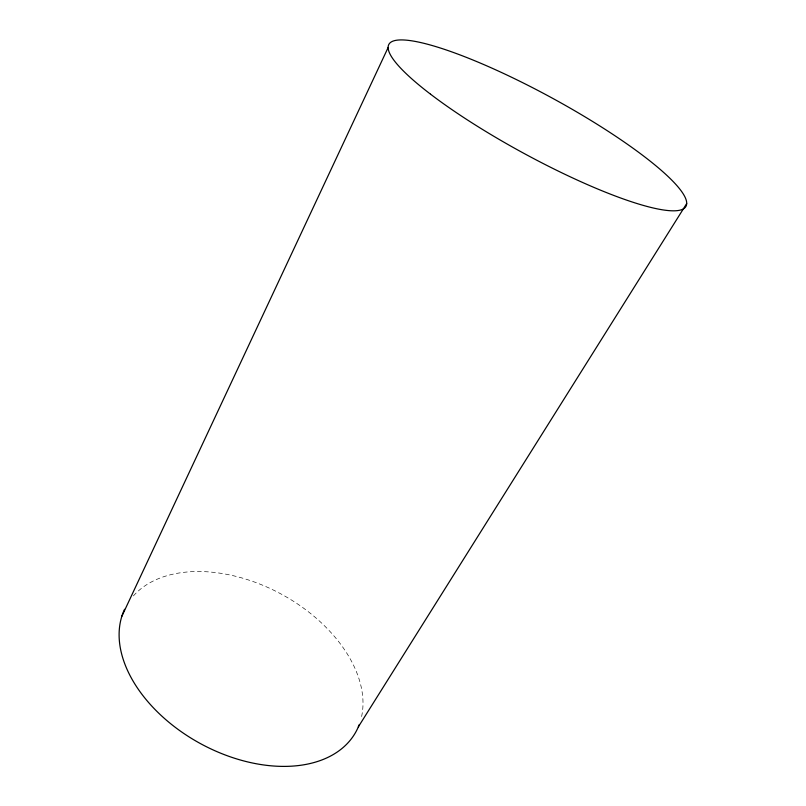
<?xml version="1.0" encoding="UTF-8"?>
<svg xmlns="http://www.w3.org/2000/svg" width="806" height="806" viewBox="0 0 806 806"><rect width="100%" height="100%" fill="white"/><g stroke="black" fill="none" stroke-linecap="round" stroke-linejoin="round"><path stroke-width="0.6" stroke-dasharray="4.03 3.02" d="M133.363 595.936A130.945 84.973 28.6 0 1 280.891 593.901A130.945 84.973 28.6 0 1 361.098 718.7"/><path stroke-width="1.21" d="M121.837 616.318L388.149 47.504M358.317 726.901L686.692 203.565M359.234 724.624A130.945 84.973 28.6 0 1 207.968 747.494A130.945 84.973 28.6 0 1 124.557 609.306M430.535 94.181A169.179 31.041 28.6 0 0 681.11 209.862A169.179 31.041 28.6 0 0 500.627 72.087A169.179 31.041 28.6 0 0 430.535 94.181"/></g></svg>
